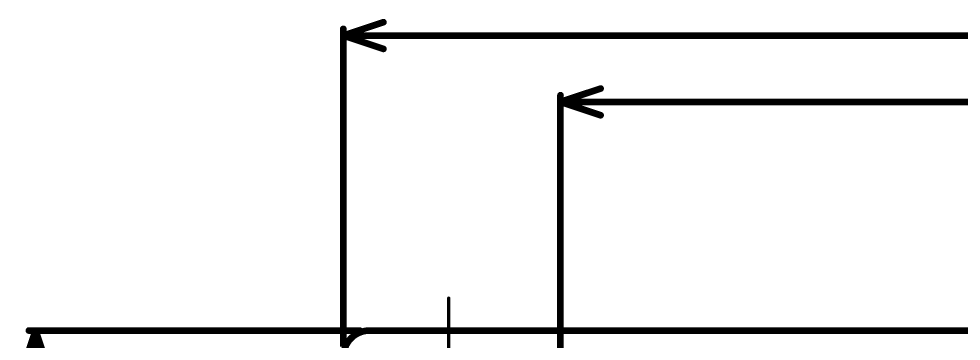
# Model space of a CAD drawing. Header units: millimetres. Extents: x -16 to 330, y -45 to 150.
# Drawn here: x -16.08 to 19.72, y 76.1 to 88.35 of the extents above; entities that cross this region are included whole.
import ezdxf

# ---------------------------------------------------------------- set-up
doc = ezdxf.new("R2010")
doc.units = ezdxf.units.MM
for name, color, linetype in [('Mechanical1', 6, 'Continuous'), ('Mechanical13', 56, 'Continuous'), ('Mechanical2', 216, 'Continuous')]:
    doc.layers.add(name, color=color, linetype=linetype)

msp = doc.modelspace()

# ---------------------------------------------------------------- linework, layer by layer
at = {"layer": 'Mechanical1', "const_width": 0.254}
for points in [[(-3.75, 87.715), (-2.226, 88.223)], [(-3.75, 75.881), (-3.75, 87.969)], [(-3.75, 87.715), (-2.226, 87.207)], [(-3.75, 87.715), (37.947, 87.715)], [(4.5, 85.192), (6.024, 85.7)], [(4.5, 74.504), (4.5, 85.446)], [(4.5, 85.192), (38.786, 85.192)], [(4.5, 85.192), (6.024, 84.684)], [(-15.951, 74.976), (-15.443, 76.5)], [(-15.697, 76.5), (-3.131, 76.5)], [(-15.443, 76.5), (-14.935, 74.976)], [(-15.443, 38.356), (-15.443, 76.5)]]:
    msp.add_lwpolyline(points, dxfattribs=at)
at = {"layer": 'Mechanical1', "const_width": 0.127}
for points in [[(-3.814, 87.969, 1), (-3.687, 87.969, 1)], [(-2.29, 88.223, 1), (-2.163, 88.223, 1)], [(-3.814, 87.715, 1), (-3.687, 87.715, 1)], [(-3.814, 87.715, 1), (-3.687, 87.715, 1)], [(-3.814, 87.715, 1), (-3.687, 87.715, 1)], [(-2.29, 87.207, 1), (-2.163, 87.207, 1)], [(4.437, 85.446, 1), (4.564, 85.446, 1)], [(5.961, 85.7, 1), (6.088, 85.7, 1)], [(4.437, 85.192, 1), (4.564, 85.192, 1)], [(4.437, 85.192, 1), (4.564, 85.192, 1)], [(4.437, 85.192, 1), (4.564, 85.192, 1)], [(5.961, 84.684, 1), (6.088, 84.684, 1)], [(-15.76, 76.5, 1), (-15.633, 76.5, 1)], [(-15.506, 76.5, 1), (-15.379, 76.5, 1)], [(-15.506, 76.5, 1), (-15.379, 76.5, 1)], [(-15.506, 76.5, 1), (-15.379, 76.5, 1)], [(-3.195, 76.5, 1), (-3.068, 76.5, 1)]]:
    msp.add_lwpolyline(points, format="xyb", close=True, dxfattribs=at)
at = {"layer": 'Mechanical13', "const_width": 0.127}
for points in [[(0.256, 73.759), (0.256, 77.731)], [(0.256, 73.759), (0.256, 77.731)], [(-2.744, 76.509), (35.856, 76.509)]]:
    msp.add_lwpolyline(points, dxfattribs=at)
at = {"layer": 'Mechanical13', "const_width": 0.0635}
for points in [[(0.224, 77.731, 1), (0.288, 77.731, 1)], [(0.224, 77.731, 1), (0.288, 77.731, 1)], [(-2.776, 76.509, 1), (-2.712, 76.509, 1)], [(-2.776, 76.509, 1), (-2.712, 76.509, 1)]]:
    msp.add_lwpolyline(points, format="xyb", close=True, dxfattribs=at)
at = {"layer": 'Mechanical13', "const_width": 0.127}
msp.add_lwpolyline([(-3.744, 75.509, -0.414214), (-2.744, 76.509)], format="xyb", dxfattribs=at)
at = {"layer": 'Mechanical2', "const_width": 0.254}
msp.add_lwpolyline([(-3.75, 75.5, -0.414214), (-2.75, 76.5)], format="xyb", dxfattribs=at)
msp.add_lwpolyline([(-2.75, 76.5), (95.25, 76.5)], dxfattribs=at)
at = {"layer": 'Mechanical2', "const_width": 0.127}
msp.add_lwpolyline([(-2.814, 76.5, 1), (-2.687, 76.5, 1)], format="xyb", close=True, dxfattribs=at)
msp.add_lwpolyline([(-2.814, 76.5, 1), (-2.687, 76.5, 1)], format="xyb", close=True, dxfattribs=at)

doc.saveas('drawing.dxf')
